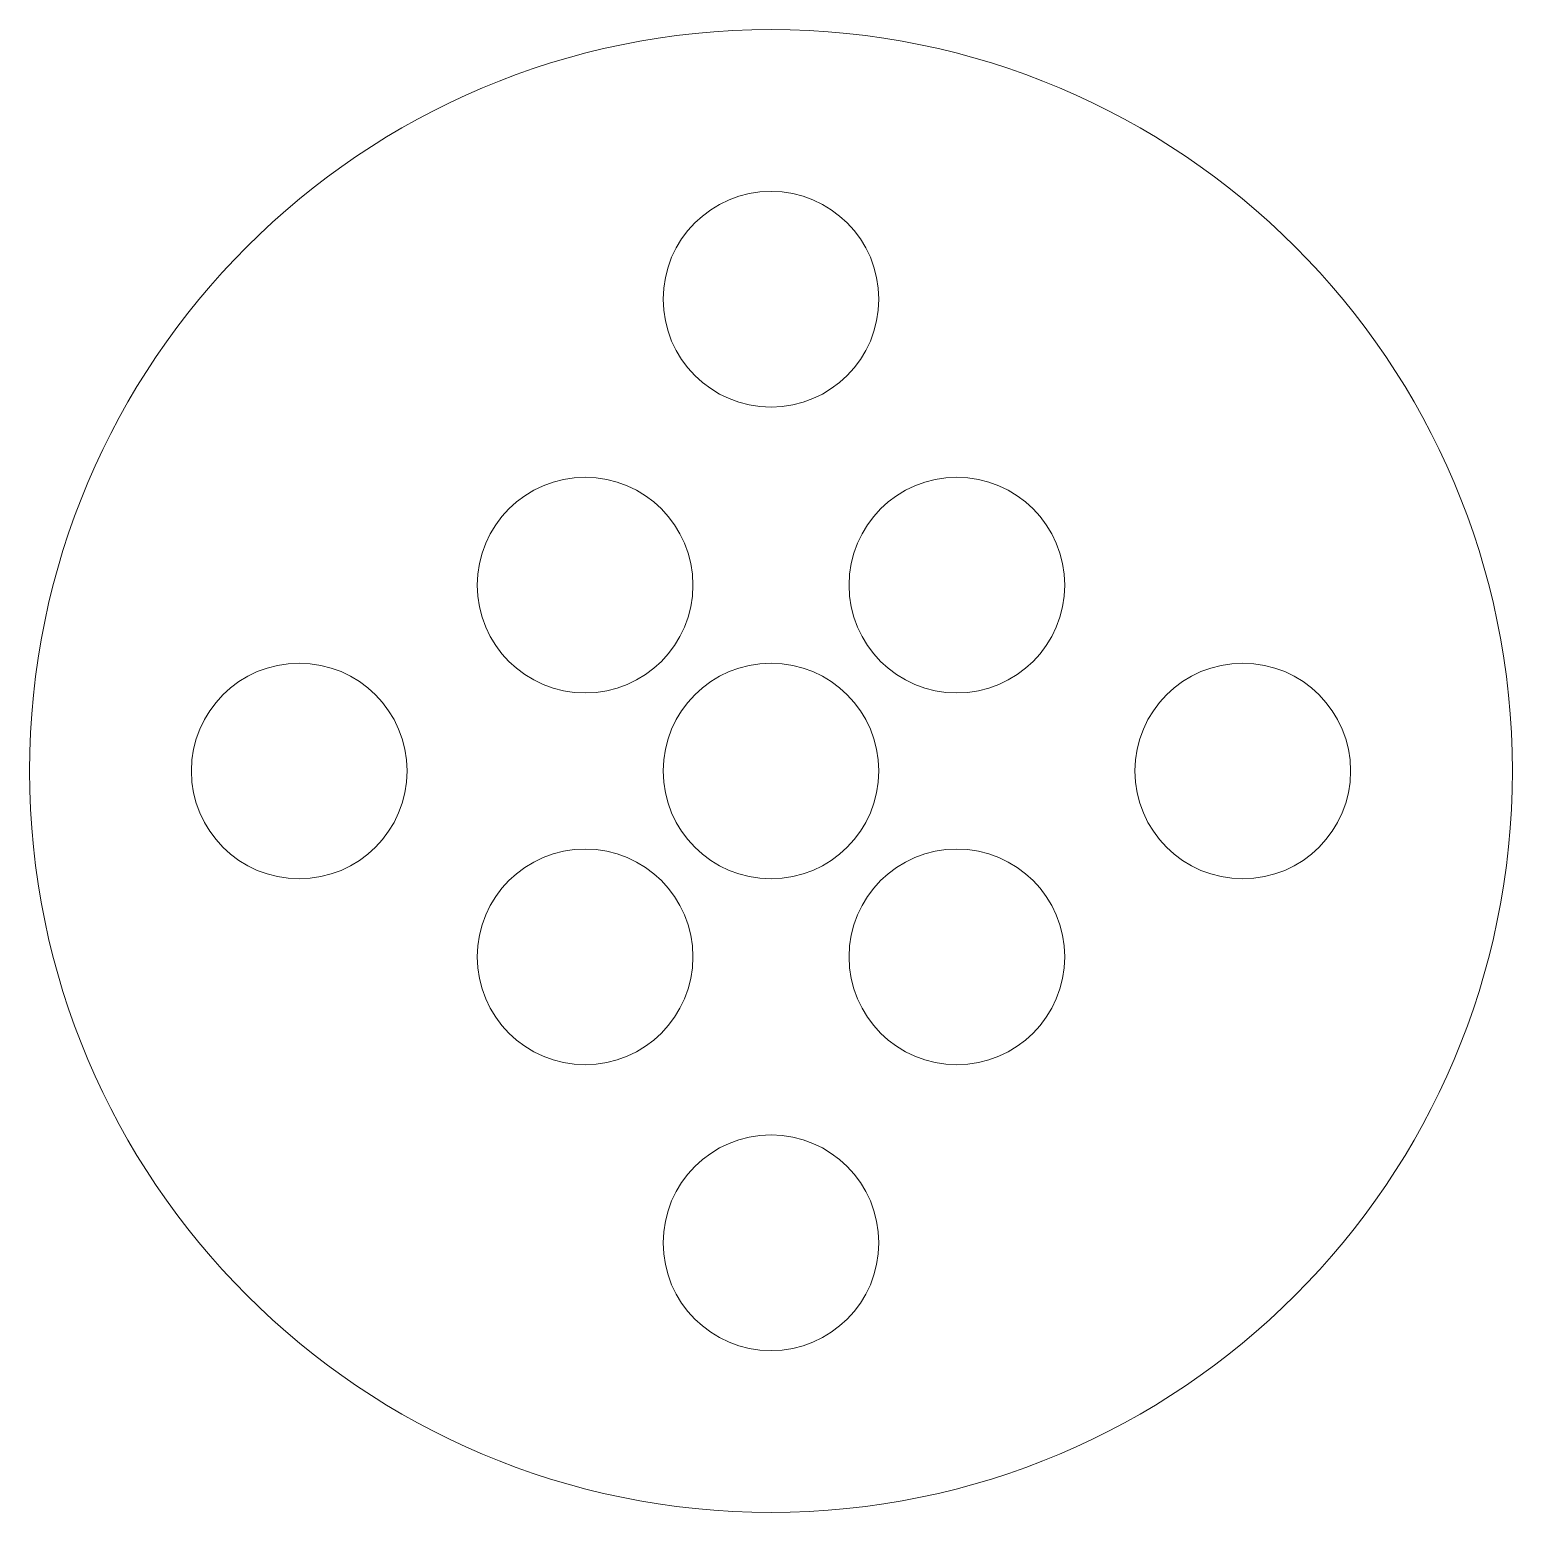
# Paper-space layout '_前视' of a CAD drawing. Header units: millimetres. Extents: x -11 to 11, y -11 to 11.
import ezdxf

# ---------------------------------------------------------------- set-up
doc = ezdxf.new("R2010")
doc.units = ezdxf.units.MM

psp = doc.layouts.new('_前视')

# ---------------------------------------------------------------- linework, layer by layer
at = {"color": 7, "linetype": 'Continuous', "lineweight": 15}
for centre, radius in [((0, 0), 11), ((0, 7), 1.6), ((-2.758, 2.758), 1.6), ((2.758, 2.758), 1.6), ((-7, 0), 1.6), ((0, 0), 1.6), ((7, 0), 1.6), ((-2.758, -2.758), 1.6), ((2.758, -2.758), 1.6), ((0, -7), 1.6)]:
    psp.add_circle(centre, radius, dxfattribs=at)

doc.saveas('drawing.dxf')
